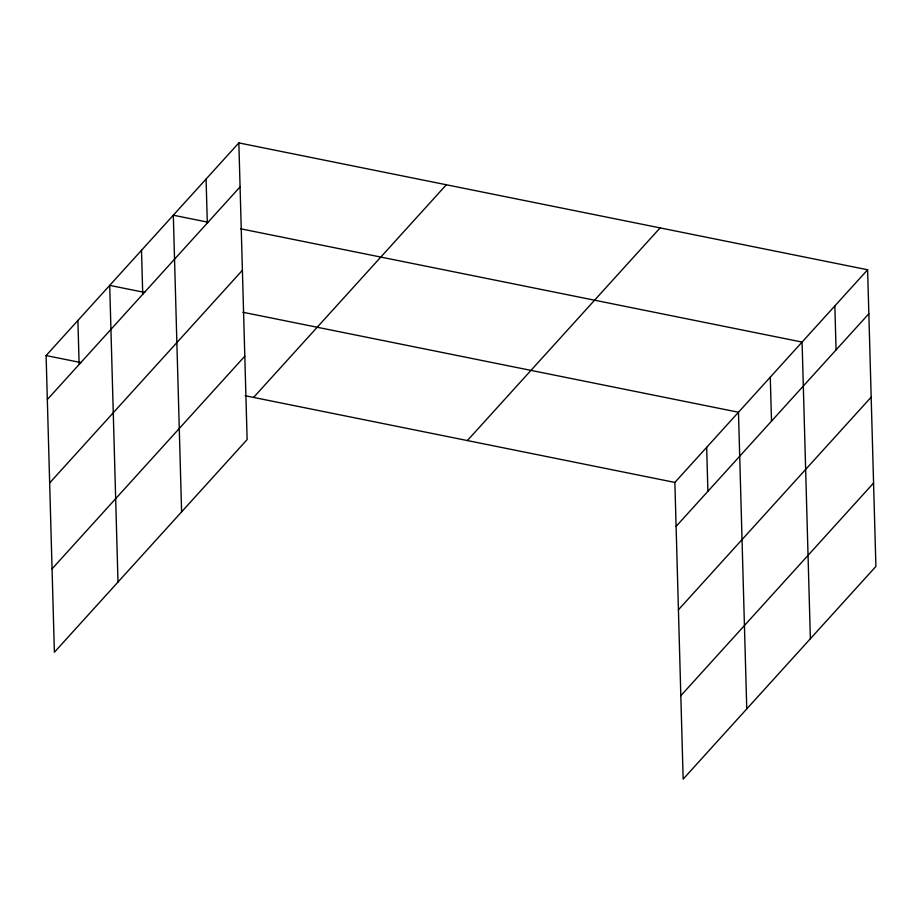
<?xml version="1.0" encoding="UTF-8"?>
<svg xmlns="http://www.w3.org/2000/svg" width="922" height="922" viewBox="0 0 922 922"><rect width="100%" height="100%" fill="white"/><g stroke="black" fill="none" stroke-linecap="round" stroke-linejoin="round"><path stroke-width="1.38" d="M238.844 142.898L247.131 439.575L54.386 652.234L46.1 355.558L238.844 142.898L867.614 269.766L875.9 566.442L683.156 779.102L674.869 482.425L867.614 269.766M47.333 399.537L240.077 186.889M49.661 482.932L242.405 270.273M52.058 568.851L244.803 356.192M253.596 397.428L446.34 184.769M467.373 440.555L660.117 227.895M676.091 526.404L868.847 313.745M678.419 609.799L871.175 397.14M680.828 695.707L873.572 483.047M208.36 222.283L173.313 215.206L181.599 511.883M240.607 228.783L802.082 342.074L810.369 638.739M144.754 292.458L109.706 285.382L117.993 582.059M242.889 312.258L738.476 412.249L746.762 708.926M46.1 355.558L81.148 362.634M245.183 395.734L674.869 482.425M834.848 305.92L836.07 349.899M770.273 377.156L771.507 421.147M706.667 447.331L707.9 491.322M206.079 179.052L207.312 223.032M141.504 250.3L142.737 294.279M77.897 320.476L79.131 364.455"/></g></svg>
